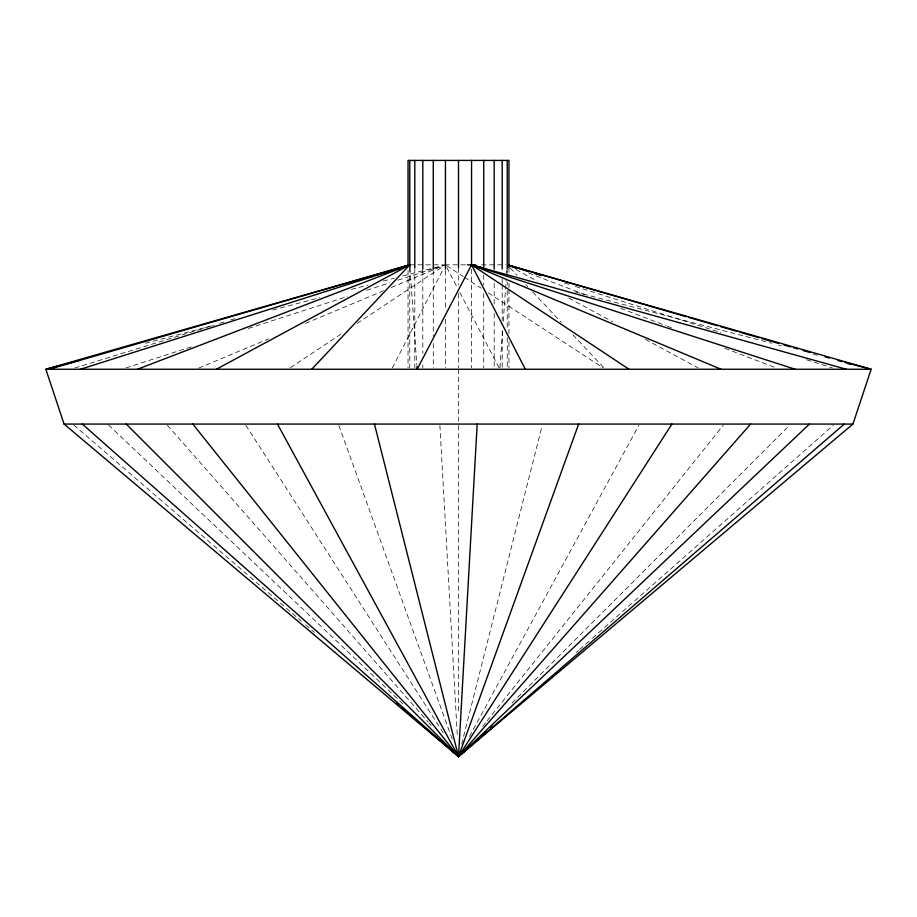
<?xml version="1.0" encoding="UTF-8"?>
<svg xmlns="http://www.w3.org/2000/svg" width="917" height="917" viewBox="0 0 917 917"><rect width="100%" height="100%" fill="white"/><g stroke="black" fill="none" stroke-linecap="round" stroke-linejoin="round"><path stroke-width="0.69" stroke-dasharray="4.58 3.44" d="M499.96 367.843L502.654 329.742M503.25 321.282L506.138 280.361M506.642 273.3L506.837 270.481M461.652 744.111L542.188 425.454M392.304 367.981L443.473 268.658M469.435 736.5L638.851 425.328M482.571 726.459L486.136 721.988M487.03 720.877L723.307 425.19M512.018 703.018L789.743 425.087M576.392 652.377L578.535 650.485M579.601 649.534L591.385 639.115M592.462 638.163L833.587 425.018M290.38 367.671L342.866 332.86M357.183 323.369L445.444 264.841M198.599 368.153L268.566 338.866M305.521 323.403L383.398 290.804M391.318 287.491L444.126 265.391M125.893 367.935L191.16 346.878M248.278 328.446L347.543 296.42M366.571 290.276L389.691 282.826M397.852 280.189L433.202 268.784M434.566 268.349L444.08 265.277L402.574 276.04M74.724 367.992L214.211 325.042M219.679 323.357L225.146 321.672M230.614 319.987L236.082 318.302M145.402 343.233L214.532 325.168M272.613 310.003L319.62 297.716M351.417 289.405L368.015 285.072M383.226 281.095L394.287 278.206M409.761 264.841L444.011 264.841M444.871 264.841L466.512 264.841M481.551 264.841L505.829 264.841M575.257 291.938L771.598 343.233M778.51 345.044L781.273 345.766M813.081 354.077L818.606 355.521M564.391 282.963L569.835 284.683M575.28 286.413L720.877 332.573M806.616 359.762L832.464 367.958M528.593 273.025L584.656 294.517M620.694 308.341L666.074 325.741M667.416 326.257L671.416 327.793M724.808 348.265L775.53 367.717M516.03 269.587L537.385 281.106M568.781 298.059L612.739 321.787M645.385 339.416L698.135 367.9M446.636 265.621L463.326 276.521M464.518 277.301L481.219 288.213M488.371 292.89L602.87 367.694M73.75 425.007L301.349 621.153M305.682 624.878L314.348 632.352M108.596 425.052L403.469 704.439M510.184 267.97L517.039 275.283M525.865 284.671L527.825 286.769M532.72 291.984L561.147 322.268M572.907 334.797L604.28 368.21M167.318 425.144L428.25 722.149M429.19 723.226L431.082 725.37M245.871 425.27L443.805 733.692M446.751 267.351L457.239 287.48M459.864 292.512L499.215 367.992M338.854 425.419L452.666 740.42M409.956 267.661L416.834 365.023M439.896 425.499L457.377 736.603M508.958 267.695L508.958 273.415M508.958 283.433L508.958 287.72M508.958 289.153L508.958 333.49M508.958 342.075L508.958 367.82M507.239 270.561L507.239 273.415M507.239 282L507.239 284.866M507.239 290.586L507.239 330.636M507.239 337.788L507.239 367.82M502.195 279.135L502.195 283.433M502.195 284.866L502.195 320.618M502.195 330.636L502.195 367.82M494.183 283.433L494.183 306.312M494.183 313.465L494.183 367.82M483.729 274.848L483.729 284.866M483.729 293.44L483.729 367.82M471.556 269.128L471.556 367.82M458.5 267.695L458.5 284.866M458.5 293.44L458.5 367.82M458.5 369.253L458.5 421.258M458.5 425.499L458.5 713.77M445.444 270.561L445.444 310.611M445.444 319.185L445.444 367.82M433.271 270.561L433.271 336.356M433.271 343.508L433.271 367.82M422.817 270.561L422.817 353.515M422.817 364.966L422.817 367.82M414.805 267.695L414.805 367.82M409.761 267.695L409.761 367.82M408.042 270.561L408.042 367.82"/><path stroke-width="1.38" d="M477.184 424.067L458.5 756.582L64.064 424.067L45.85 369.253L409.761 264.841L409.761 160.418M401.061 707.076L458.5 756.582L852.936 424.067L871.15 369.253L508.614 265.231L529.006 271.741M578.638 424.067L458.5 756.582L82.335 424.067M471.556 160.418L471.556 264.841L417.132 369.253L416.937 366.433M671.897 424.067L458.5 756.582L453.307 751.665M750.622 424.067L458.5 756.582L126.248 424.067M311.746 369.253L409.761 264.841L409.956 267.661M463.555 751.527L458.5 756.582L453.777 751.195M809.436 424.067L458.5 756.582L192.799 424.067M469.217 747.103L458.5 756.582L277.461 424.067M471.361 745.212L475.648 741.417M477.791 739.526L481.001 736.683M484.222 733.841L486.365 731.949M490.652 728.155L492.796 726.264M844.339 424.067L458.5 756.582L374.457 424.067M216.355 369.253L409.761 264.841L49.209 369.253M137.458 369.253L409.761 264.841L375.569 275.364M80.455 369.253L409.761 264.841M368.737 277.473L372.841 276.2M72.122 362.387L45.85 369.253L871.15 369.253L844.878 362.387M74.885 361.665L79.034 360.576M467.349 264.841L471.556 264.841L481.242 267.363M472.989 264.841L475.843 264.841M64.064 424.067L852.936 424.067M837.966 360.576L842.115 361.665M525.349 369.253L471.556 264.841L846.38 369.253M508.614 265.231L686.145 316.64M688.896 317.442L717.793 325.81M720.544 326.612L737.062 331.392M739.813 332.183L759.081 337.765M761.832 338.568L778.35 343.348M783.852 344.941L790.729 346.935M793.48 347.726L797.607 348.93M803.12 350.523L809.998 352.518M825.14 356.896L829.266 358.088M847.148 363.27L851.285 364.473M534.451 273.461L541.259 275.627M629.005 369.253L471.556 264.841L795.188 369.253M509.909 265.861L516.58 268.417M471.556 264.841L721.037 369.253M396.717 703.339L398.895 705.207M448.115 746.747L450.19 748.708M508.958 267.695L508.958 160.418L408.042 160.418L408.042 264.841M507.239 160.418L507.239 269.128M502.195 160.418L502.195 269.128M494.183 160.418L494.183 269.128M483.729 160.418L483.729 267.695M458.5 160.418L458.5 267.695M445.444 160.418L445.444 269.128M433.271 160.418L433.271 269.128M422.817 160.418L422.817 269.128M414.805 160.418L414.805 267.695"/></g></svg>
